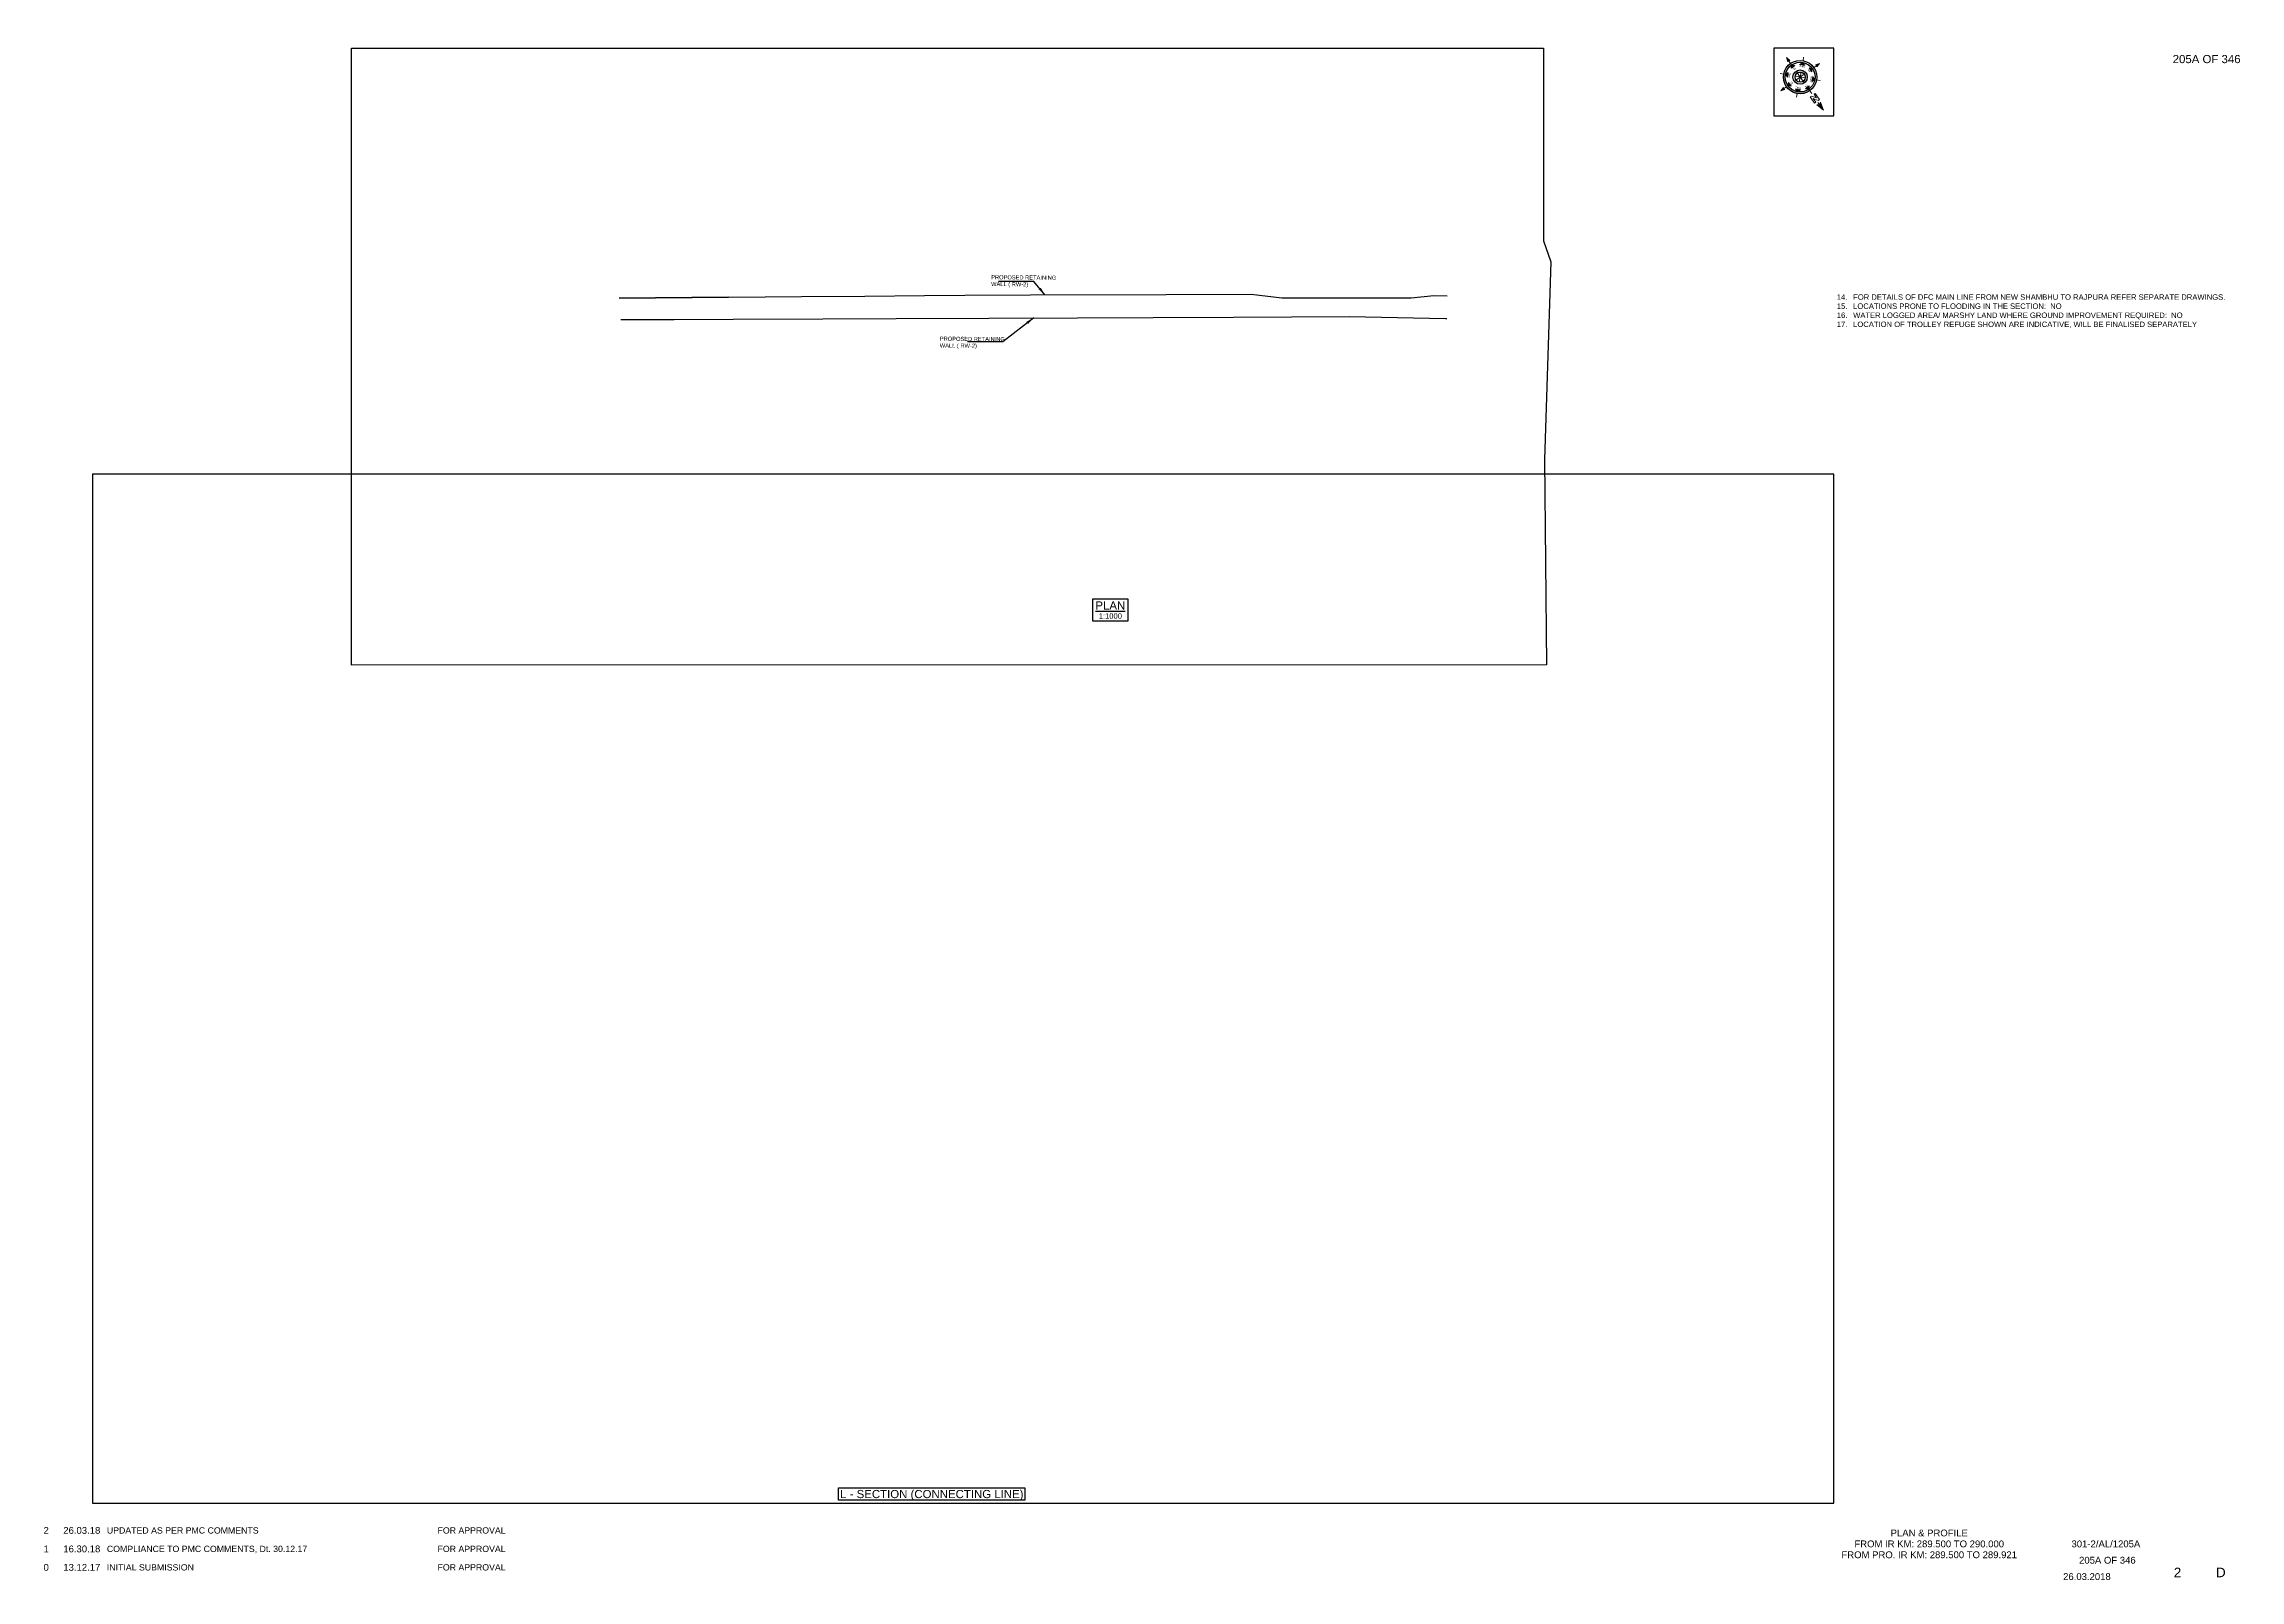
# Paper-space layout 'Layout1' of a CAD drawing. Header units: metres. Extents: x 19 to 825, y 17 to 581.
# The model-space entities are those that its viewports show. They can reach past a viewport. Long polylines and large blocks are cut down to what shows.
import ezdxf
from ezdxf.enums import TextEntityAlignment as Align

# ---------------------------------------------------------------- set-up
doc = ezdxf.new("R2010")
doc.units = ezdxf.units.M
doc.header["$MEASUREMENT"] = 0
doc.layers.get('Defpoints').update_dxf_attribs({"color": 5})
for name, color, linetype in [('_Retaining wall', 6, 'Continuous'), ('Attribute', 7, 'Continuous'), ('NOTES', 7, 'Continuous'), ('SHEET NO.', 7, 'Continuous'), ('title', 7, 'Continuous')]:
    doc.layers.add(name, color=color, linetype=linetype)
doc.styles.get("Standard").update_dxf_attribs({"font": 'arial.ttf'})
doc.styles.add('Style-Arial', font='arial.ttf')
doc.dimstyles.get("Standard").update_dxf_attribs({"dimtxt": 0.18, "dimasz": 0.18, "dimexe": 0.18, "dimexo": 0.0625, "dimgap": 0.09, "dimtad": 0, "dimtih": 1, "dimtoh": 1, "dimdec": 4, "dimzin": 0, "dimdsep": 46, "dimtxsty": 'Standard', "dimcen": 0.09, "dimadec": 0, "dimazin": 0, "dimtfac": 1, "dimtdec": 4, "dimtofl": 0, "dimtmove": 0, "dimatfit": 3, "dimfxl": 1, "dimtolj": 1, "dimtzin": 0, "dimarcsym": 0})

# ---------------------------------------------------------------- blocks, each defined once
blk = doc.blocks.new('N')
for points in [[(0, 8.41), (-0.49, 6.68), (0, 6.93)], [(0.49, 6.68), (0, 6.93), (0, 8.41)], [(-4.93, 0), (-4.07, 0.25), (-4.19, 0)], [(-4.07, -0.25), (-4.19, 0), (-4.93, 0)], [(-3.08, 0), (-2.59, 0.49), (-2.59, -0.49)], [(-2.18, 2.18), (-1.48, 2.18), (-2.18, 1.48)], [(0, 3.08), (0.49, 2.59), (-0.49, 2.59)], [(2.18, 2.18), (2.18, 1.48), (1.48, 2.18)], [(3.08, 0), (2.59, -0.49), (2.59, 0.49)], [(4.07, 0.25), (4.19, 0), (4.93, 0)], [(4.93, 0), (4.07, -0.25), (4.19, 0)], [(-2.18, -2.18), (-2.18, -1.48), (-1.48, -2.18)], [(0, -3.08), (-0.49, -2.59), (0.49, -2.59)], [(0, -4.93), (-0.25, -4.07), (0, -4.19)], [(0.25, -4.07), (0, -4.19), (0, -4.93)], [(2.18, -2.18), (1.48, -2.18), (2.18, -1.48)]]:
    blk.add_hatch(color=7).paths.add_polyline_path(points, flags=0)
h = blk.add_hatch(color=7)
h.paths.add_polyline_path([(0, -3.08), (0, -3.46, 1), (0, 3.46), (0, 3.08, -1)])
h.paths.add_polyline_path([(0, 1.05), (0, 1.48, 1), (0, -1.48), (0, -1.05, -1)])
at = {"color": 7, "linetype": 'ByBlock', "lineweight": 13}
for p, q in [((-0.61, 4.57), (-0.61, 6.12)), ((-0.61, 6.12), (-0.3, 6.12)), ((-0.3, 6.12), (0.32, 5.19)), ((0.32, 4.57), (-0.3, 5.5)), ((-0.3, 5.5), (-0.3, 4.57)), ((0.32, 5.19), (0.32, 6.12)), ((0.32, 6.12), (0.64, 6.12)), ((0.64, 6.12), (0.64, 4.57))]:
    blk.add_line(p, q, dxfattribs=at)
at = {"color": 7, "lineweight": 13}
for p, q in [((0, 6.41), (0, 7.28)), ((-3.46, 0), (-4.19, 0)), ((-2.45, 2.45), (-2.97, 2.97)), ((1.05, 0), (-1.05, 0)), ((-1.05, 0), (1.05, 0)), ((-0.74, 0.74), (0.74, -0.74)), ((0.74, 0.74), (-0.74, -0.74)), ((0.74, -0.74), (-0.74, 0.74)), ((-0.74, -0.74), (0.74, 0.74)), ((0, 3.46), (0, 4.19)), ((0, 3.46), (0, 3.08)), ((0, 1.05), (0, 1.48)), ((0, 1.05), (0, -1.05)), ((0, -1.05), (0, 1.05)), ((2.45, 2.45), (2.97, 2.97)), ((3.46, 0), (4.19, 0)), ((-2.45, -2.45), (-2.97, -2.97)), ((0, -1.05), (0, -1.48)), ((0, -3.46), (0, -3.08)), ((0, -3.46), (0, -4.19)), ((2.45, -2.45), (2.97, -2.97))]:
    blk.add_line(p, q, dxfattribs=at)
at = {"color": 7, "linetype": 'ByBlock', "lineweight": 13}
for points in [[(-0.3, 4.57), (-0.61, 4.57)], [(0.32, 4.57), (0.64, 4.57)]]:
    blk.add_lwpolyline(points, dxfattribs=at)
at = {"color": 7, "lineweight": 13}
for points in [[(0, 8.41), (-0.49, 6.68), (0, 6.93), (0, 6.93)], [(0.49, 6.68), (0, 6.93), (0, 8.41), (0, 8.41)], [(-4.93, 0), (-4.07, 0.25), (-4.19, 0), (-4.19, 0)], [(-4.07, -0.25), (-4.19, 0), (-4.93, 0), (-4.93, 0)], [(-3.08, 0), (-2.59, 0.49), (-2.59, -0.49), (-2.59, -0.49)], [(-2.18, 2.18), (-1.48, 2.18), (-2.18, 1.48), (-2.18, 1.48)], [(0, 3.08), (0.49, 2.59), (-0.49, 2.59), (-0.49, 2.59)], [(2.18, 2.18), (2.18, 1.48), (1.48, 2.18), (1.48, 2.18)], [(3.08, 0), (2.59, -0.49), (2.59, 0.49), (2.59, 0.49)], [(4.07, 0.25), (4.19, 0), (4.93, 0), (4.93, 0)], [(4.93, 0), (4.07, -0.25), (4.19, 0), (4.19, 0)], [(-2.18, -2.18), (-2.18, -1.48), (-1.48, -2.18), (-1.48, -2.18)], [(0, -3.08), (-0.49, -2.59), (0.49, -2.59), (0.49, -2.59)], [(0, -4.93), (-0.25, -4.07), (0, -4.19), (0, -4.19)], [(0.25, -4.07), (0, -4.19), (0, -4.93), (0, -4.93)], [(2.18, -2.18), (1.48, -2.18), (2.18, -1.48), (2.18, -1.48)]]:
    blk.add_lwpolyline(points, close=True, dxfattribs=at)
at = {"color": 7}
for radius in [3.46, 3.08, 1.48, 1.05]:
    blk.add_circle((0, 0), radius, dxfattribs=at)
for s, rotation, p in [('W', 90, (-2.1, 0)), ('NW', 45, (-1.48, 1.48)), ('NE', 315, (1.48, 1.48)), ('E', 270, (1.97, 0)), ('SW', 135, (-1.48, -1.48)), ('SE', 225, (1.48, -1.48))]:
    blk.add_text(s, height=0.6, rotation=rotation, dxfattribs=at).set_placement(p, align=Align.CENTER)
for s, p in [('N', (0, 2.1)), ('S', (0, -2.47))]:
    blk.add_text(s, height=0.6, dxfattribs=at).set_placement(p, align=Align.CENTER)
blk = doc.blocks.new('A1_ATTRIBUTES_DFCC')
at = {"layer": 'Attribute', "style": 'Style-Arial'}
for tag, height, p in [('D', 2.5, (19.87, 41.66)), ('DATE_D', 2.5, (32.94, 41.66)), ('PURPOSE_OF_ISSUE_D', 2.3, (176, 41.66)), ('C', 2.5, (19.87, 34.94)), ('DATE_C', 2.5, (32.94, 34.94)), ('PURPOSE_OF_ISSUE_C', 2.3, (176, 34.94)), ('TITLE1', 2.5, (711, 34)), ('B', 2.5, (19.87, 28.16)), ('DATE_B', 2.5, (32.94, 28.16)), ('PURPOSE_OF_ISSUE_B', 2.3, (176, 28.16)), ('TITLE2', 2.5, (711, 30)), ('A', 2.5, (19.87, 21.39)), ('DATE_A', 2.5, (32.94, 21.39)), ('PURPOSE_OF_ISSUE_A', 2.3, (176, 21.39)), ('REV', 3.5, (802.13, 19.52)), ('STATUS', 3.5, (818.04, 19.52))]:
    blk.add_attdef(tag, text='', height=height, dxfattribs=at).set_placement(p, align=Align.MIDDLE_CENTER)
for tag, p in [('REVISION_D', (42.14, 41.66)), ('REVISION_C', (42.14, 34.94)), ('REVISION_B', (42.14, 28.16)), ('REVISION_A', (42.14, 21.39))]:
    blk.add_attdef(tag, text='', height=2.3, dxfattribs=at).set_placement(p, align=Align.MIDDLE_LEFT)
for tag, p in [('DFCC.APPR.NO.', (773.81, 40.75)), ('ENGG.APPR.NO.', (774.17, 34.75)), ('DRG.NO.', (763.22, 28.75)), ('SHEETNO.', (766, 22.75)), ('DATE', (760.14, 16.75))]:
    blk.add_attdef(tag, p, '', height=2.5, dxfattribs=at)
at = {"layer": 'Attribute', "color": 1, "style": 'Style-Arial'}
blk.add_attdef('TITLE3', text='', height=2.5, dxfattribs=at).set_placement((711, 26), align=Align.MIDDLE_CENTER)

msp = doc.modelspace()

# ---------------------------------------------------------------- linework, layer by layer
at = {"layer": '_Retaining wall', "color": 171, "lineweight": 30}
for points in [[(652924.46, 3373759.47), (652924.79, 3373759.24), (652953.26, 3373738.33), (652988.11, 3373714.02), (653012.34, 3373697.12), (653035.06, 3373681.27), (653061.81, 3373662.61), (653089.72, 3373643.15), (653111.73, 3373627.8), (653138.74, 3373608.96), (653156.53, 3373596.56), (653172.56, 3373585.38)], [(653135.54, 3373601.24), (653168.43, 3373578.5), (653113.42, 3373616.48), (653094.31, 3373629.76), (653076.33, 3373642.18), (653064.16, 3373650.59), (653044.26, 3373664.36), (653003.53, 3373692.86), (652977.86, 3373710.77), (652969.5, 3373718.34), (652952.02, 3373730.53), (652930.62, 3373745.67), (652923.37, 3373749.7), (652919.46, 3373752.62)]]:
    msp.add_lwpolyline(points, dxfattribs=at)

# ---------------------------------------------------------------- texts
at = {"layer": '_Retaining wall', "color": 171, "char_height": 1.5, "attachment_point": 1, "rotation": 144.45771, "style": 'Style-Arial'}
for insert in [(653080.34, 3373657.76, 938.74), (653051.94, 3373650.14)]:
    msp.add_mtext_dynamic_manual_height_columns('{\\C143;\\c14659450;PROPOSED RETAINING WALL ( RW-2)}', width=24.9999, gutter_width=17.5, heights=[0], dxfattribs=dict(at, insert=insert))

# ---------------------------------------------------------------- leaders
at = {"layer": '_Retaining wall', "color": 161}
for points in [[(653048.19, 3373671.93), (653062.53, 3373672.65), (653073.13, 3373665.17)], [(653039.95, 3373667.38), (653040.49, 3373661.08), (653051.09, 3373653.6)]]:
    msp.add_leader(points, dimstyle='Standard', override={"dimasz": 3}, dxfattribs=at)

psp = doc.layouts.get("Layout1")

# ---------------------------------------------------------------- linework, layer by layer
psp.add_lwpolyline([(310.72, 46), (310.72, 50.6), (379, 50.6), (379, 46)], close=True)
at = {"layer": 'Defpoints'}
for points in [[(131.98, 579), (569.46, 579), (569.48, 508.34), (572.16, 500.6), (569.81, 427.98), (570.54, 352.61), (131.98, 352.53)], [(36.82, 45), (676, 45), (676, 422.62), (36.84, 422.62)]]:
    psp.add_lwpolyline(points, close=True, dxfattribs=at)
at = {"layer": 'title', "color": 7, "linetype": 'Continuous', "lineweight": -3}
psp.add_lwpolyline([(404.04, 376.89), (416.92, 376.89), (416.92, 368.74), (404.04, 368.74)], close=True, dxfattribs=at)

# ---------------------------------------------------------------- block references
ref = psp.add_blockref('A1_ATTRIBUTES_DFCC', (0, 0))
ref.add_attrib('DRG.NO.', '301-2/AL/1205A', (763.22, 28.75), dxfattribs={"layer": 'Attribute', "height": 2.5, "style": 'Style-Arial'})
ref.add_attrib('SHEETNO.', '205A OF 346', (766, 22.75), dxfattribs={"layer": 'Attribute', "height": 2.5, "style": 'Style-Arial'})
ref.add_attrib('DATE', '26.03.2018', (760.14, 16.75), dxfattribs={"layer": 'Attribute', "height": 2.5, "style": 'Style-Arial'})
ref.add_attrib('REV', '2', dxfattribs={"layer": 'Attribute', "height": 3.5, "style": 'Style-Arial'}).set_placement((802.13, 19.52), align=Align.MIDDLE_CENTER)
ref.add_attrib('STATUS', 'D', dxfattribs={"layer": 'Attribute', "height": 3.5, "style": 'Style-Arial'}).set_placement((818.04, 19.52), align=Align.MIDDLE_CENTER)
ref.add_attrib('TITLE1', 'PLAN & PROFILE', dxfattribs={"layer": 'Attribute', "height": 2.5, "style": 'Style-Arial'}).set_placement((711, 34), align=Align.MIDDLE_CENTER)
ref.add_attrib('TITLE2', 'FROM IR KM: 289.500 TO 290.000', dxfattribs={"layer": 'Attribute', "height": 2.5, "style": 'Style-Arial'}).set_placement((711, 30), align=Align.MIDDLE_CENTER)
ref.add_attrib('TITLE3', 'FROM PRO. IR KM: 289.500 TO 289.921', dxfattribs={"layer": 'Attribute', "color": 190, "height": 2.5, "style": 'Style-Arial'}).set_placement((711, 26), align=Align.MIDDLE_CENTER)
ref.add_attrib('A', '0', dxfattribs={"layer": 'Attribute', "height": 2.5, "style": 'Style-Arial'}).set_placement((19.87, 21.39), align=Align.MIDDLE_CENTER)
ref.add_attrib('DATE_A', '13.12.17', dxfattribs={"layer": 'Attribute', "height": 2.5, "style": 'Style-Arial'}).set_placement((32.94, 21.39), align=Align.MIDDLE_CENTER)
ref.add_attrib('REVISION_A', 'INITIAL SUBMISSION', dxfattribs={"layer": 'Attribute', "height": 2.3, "style": 'Style-Arial'}).set_placement((42.14, 21.39), align=Align.MIDDLE_LEFT)
ref.add_attrib('PURPOSE_OF_ISSUE_A', 'FOR APPROVAL', dxfattribs={"layer": 'Attribute', "height": 2.3, "style": 'Style-Arial'}).set_placement((176, 21.39), align=Align.MIDDLE_CENTER)
ref.add_attrib('B', '1', dxfattribs={"layer": 'Attribute', "height": 2.5, "style": 'Style-Arial'}).set_placement((19.87, 28.16), align=Align.MIDDLE_CENTER)
ref.add_attrib('DATE_B', '16.30.18', dxfattribs={"layer": 'Attribute', "height": 2.5, "style": 'Style-Arial'}).set_placement((32.94, 28.16), align=Align.MIDDLE_CENTER)
ref.add_attrib('REVISION_B', 'COMPLIANCE TO PMC COMMENTS, Dt. 30.12.17', dxfattribs={"layer": 'Attribute', "height": 2.3, "style": 'Style-Arial'}).set_placement((42.14, 28.16), align=Align.MIDDLE_LEFT)
ref.add_attrib('PURPOSE_OF_ISSUE_B', 'FOR APPROVAL', dxfattribs={"layer": 'Attribute', "height": 2.3, "style": 'Style-Arial'}).set_placement((176, 28.16), align=Align.MIDDLE_CENTER)
ref.add_attrib('C', '2', dxfattribs={"layer": 'Attribute', "height": 2.5, "style": 'Style-Arial'}).set_placement((19.87, 34.94), align=Align.MIDDLE_CENTER)
ref.add_attrib('DATE_C', '26.03.18', dxfattribs={"layer": 'Attribute', "height": 2.5, "style": 'Style-Arial'}).set_placement((32.94, 34.94), align=Align.MIDDLE_CENTER)
ref.add_attrib('REVISION_C', 'UPDATED AS PER PMC COMMENTS', dxfattribs={"layer": 'Attribute', "height": 2.3, "style": 'Style-Arial'}).set_placement((42.14, 34.94), align=Align.MIDDLE_LEFT)
ref.add_attrib('PURPOSE_OF_ISSUE_C', 'FOR APPROVAL', dxfattribs={"layer": 'Attribute', "height": 2.3, "style": 'Style-Arial'}).set_placement((176, 34.94), align=Align.MIDDLE_CENTER)

# ---------------------------------------------------------------- texts
at = {"layer": 'NOTES', "color": 7, "insert": (675.08, 488.65), "char_height": 2, "width": 147.1929, "attachment_point": 1}
psp.add_mtext('\\pxi-3,l4,t4;14.^IFOR DETAILS OF DFC MAIN LINE FROM NEW SHAMBHU TO RAJPURA REFER SEPARATE DRAWINGS. \\P15.^ILOCATIONS PRONE TO FLOODING IN THE SECTION:  NO\\P16.^IWATER LOGGED AREA/ MARSHY LAND WHERE GROUND IMPROVEMENT REQUIRED:  NO\\P17.^ILOCATION OF TROLLEY REFUGE SHOWN ARE INDICATIVE, WILL BE FINALISED SEPARATELY', dxfattribs=at)
at = {"layer": 'SHEET NO.', "insert": (800.35, 576.52), "char_height": 3, "width": 26.9053, "attachment_point": 1, "style": 'Style-Arial'}
psp.add_mtext('205A OF 346', dxfattribs=at)
at = {"layer": 'title', "color": 7, "linetype": 'Continuous', "lineweight": -3, "style": 'Style-Arial'}
for s, height, p in [('%%UPLAN', 3, (410.43, 374.45)), ('1:1000', 2, (410.43, 370.59))]:
    psp.add_text(s, height=height, dxfattribs=at).set_placement(p, align=Align.MIDDLE)
at = {"layer": 'title', "style": 'Style-Arial'}
psp.add_text('L - SECTION (CONNECTING LINE) ', height=3, rotation=0.00006, dxfattribs=at).set_placement((345.5, 48.3), align=Align.MIDDLE_CENTER)

# ---------------------------------------------------------------- viewports
at = {"layer": 'Defpoints', "view_twist_angle": 215.12229362}
vp = psp.add_viewport(center=(352.07, 465.77), size=(440.18, 226.467), view_center_point=(1406777.61, -3135141.99), view_height=226.4671, dxfattribs=at)
vp.dxf.flags = 0x10000  # cut along an outline
vp.dxf.clipping_boundary_handle = psp.add_lwpolyline([(131.98, 579), (569.46, 579), (569.48, 508.34), (572.16, 500.6), (569.81, 427.98), (570.54, 352.61), (131.98, 352.53)], format="xyb", close=True, dxfattribs={"invisible": 1}).dxf.handle
at = {"layer": 'Defpoints'}
vp = psp.add_viewport(center=(356.41, 233.81), size=(639.18, 377.6222), view_center_point=(23214.94, -13548.79), view_height=377.6222, status=3, dxfattribs=at)
vp.dxf.flags = 0x10000  # cut along an outline
vp.dxf.clipping_boundary_handle = psp.add_lwpolyline([(36.82, 45), (676, 45), (676, 422.62), (36.84, 422.62)], format="xyb", close=True, dxfattribs={"invisible": 1}).dxf.handle

# ---------------------------------------------------------------- wipeouts: each hides what was drawn before it
psp.add_wipeout([(653.96, 579), (676, 579), (676, 554.19), (653.96, 554.19)])

# ---------------------------------------------------------------- next in the draw order: linework, layer by layer
psp.add_lwpolyline([(676, 579), (653.96, 579), (653.96, 554.19), (676, 554.19)], close=True)

# ---------------------------------------------------------------- next in the draw order: block references
at = {"xscale": 1.771541522973351, "yscale": 1.771541522973351, "zscale": 1.771541522973351, "rotation": 215.1222936235771}
psp.add_blockref('N', (663.62, 568.39), dxfattribs=at)

doc.saveas('drawing.dxf')
